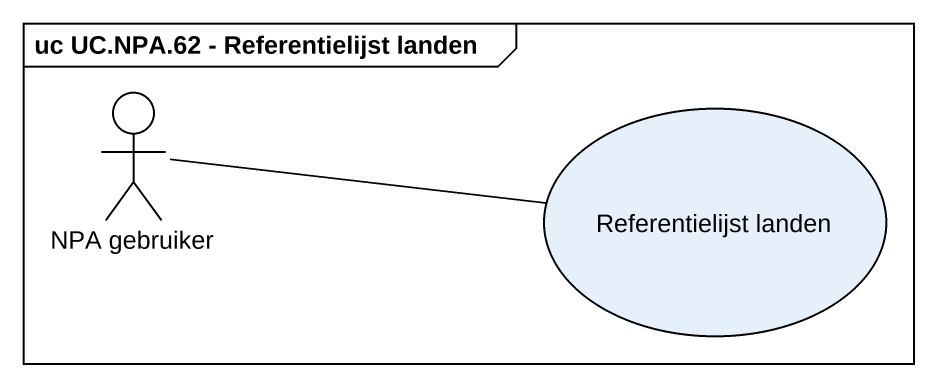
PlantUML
@startuml
mainframe uc UC.NPA.62 - Referentielijst landen
actor "NPA gebruiker" as NPA_gebruiker
usecase "Referentielijst landen" as Referentielijst_landen
NPA_gebruiker -right- Referentielijst_landen
@enduml
